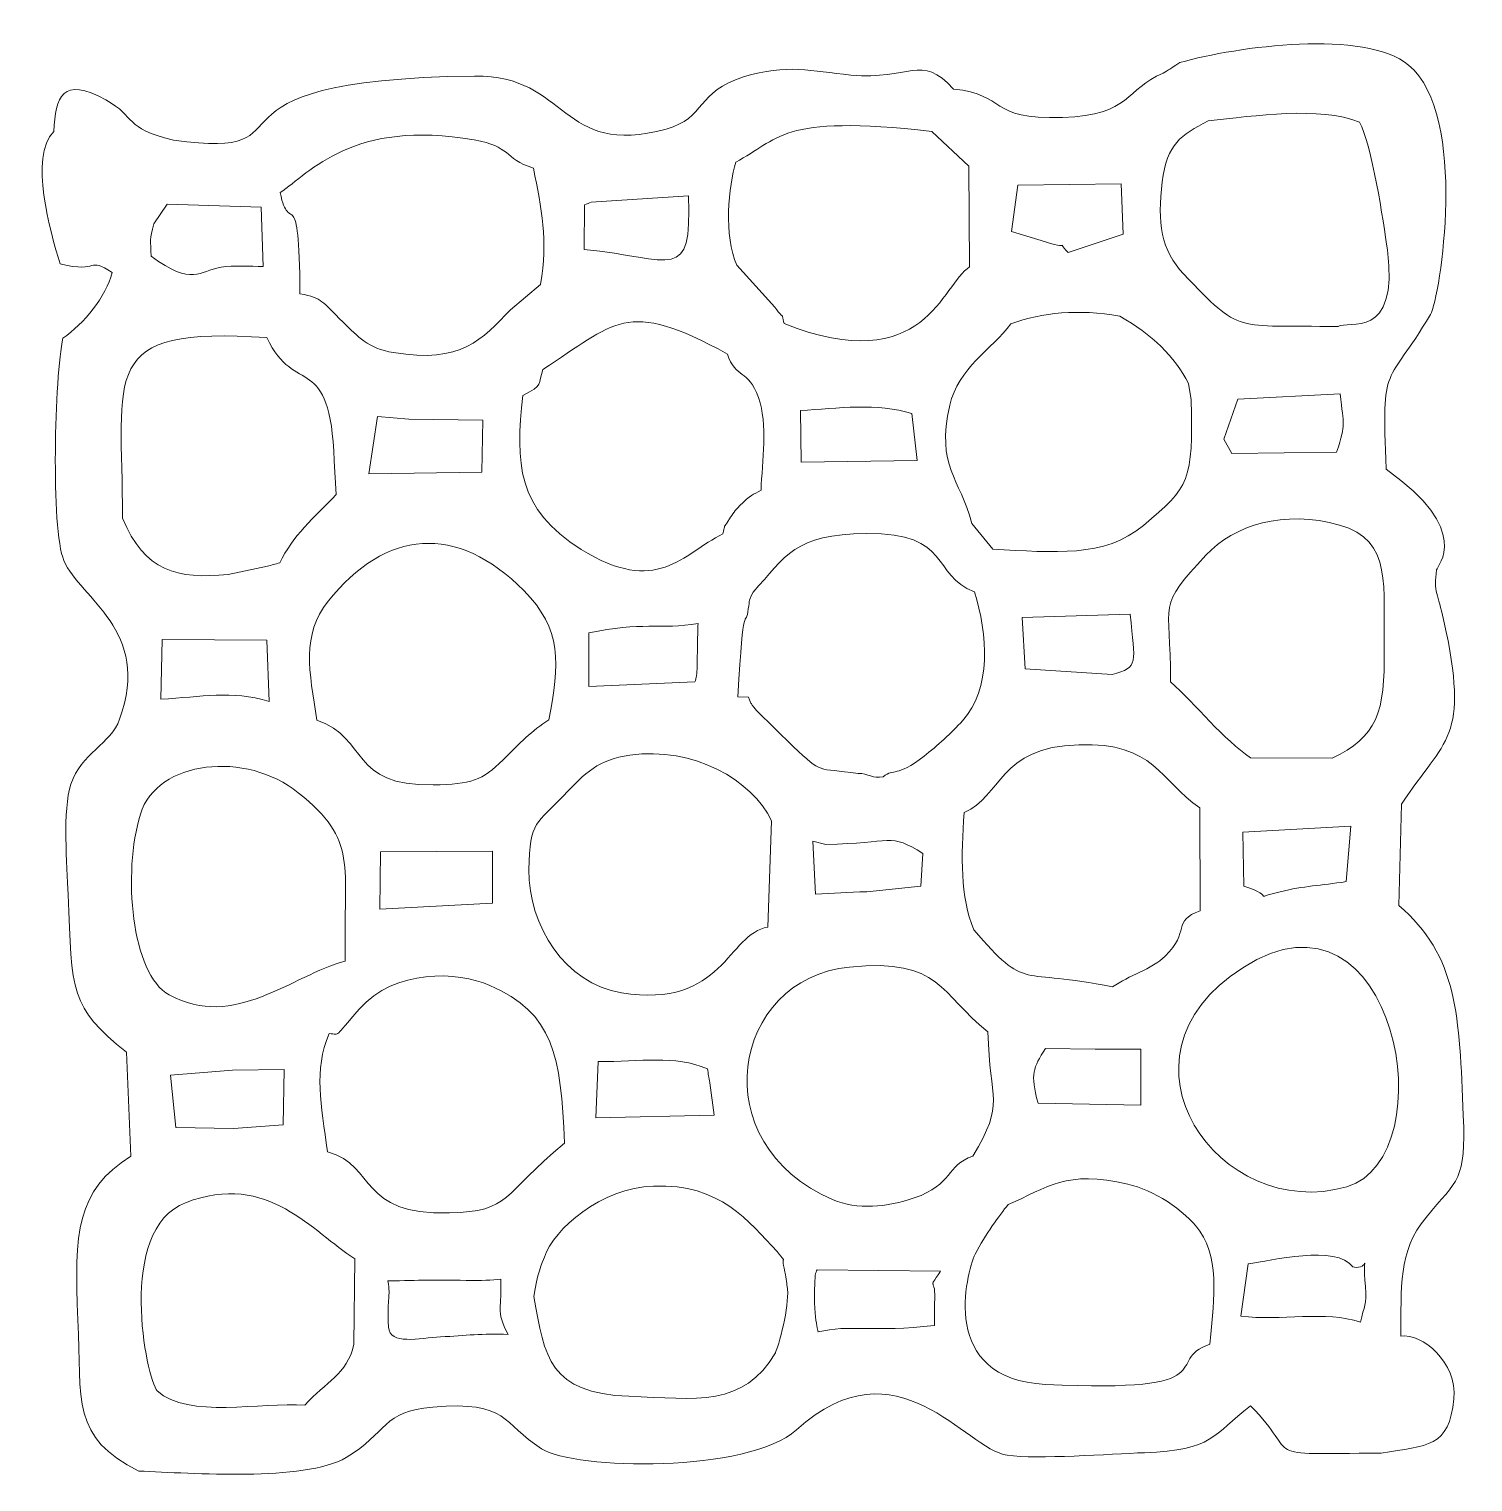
# Model space of a CAD drawing. Header units: millimetres. Extents: x -454 to -170, y -263 to 30.
# Drawn here: x -342.8 to -280.5, y -143.5 to -80.8 of the extents above; entities that cross this region are included whole.
import ezdxf

# ---------------------------------------------------------------- set-up
doc = ezdxf.new("R2010")
doc.units = ezdxf.units.MM
doc.header["$MEASUREMENT"] = 0
doc.layers.add('layer 1', color=7, linetype='Continuous')

msp = doc.modelspace()

# ---------------------------------------------------------------- linework, layer by layer
at = {"layer": 'layer 1', "color": 250, "lineweight": 9}
for points, knots in [([(-341.7153, -85.187), (-342.7816, -86.3296), (-341.8736, -89.4786), (-341.4437, -90.9093), (-341.4437, -90.9093), (-339.6973, -91.3303), (-340.275, -90.5579), (-339.1981, -91.2858), (-339.1981, -91.2858), (-339.4485, -92.3124), (-340.4202, -93.4994), (-341.3247, -94.115), (-341.3247, -94.115), (-341.6704, -95.7), (-341.8542, -102.3657), (-341.2754, -103.7164), (-341.2754, -103.7164), (-340.5606, -105.385), (-337.487, -106.6854), (-338.8742, -110.5686), (-338.8742, -110.5686), (-339.2481, -111.6154), (-340.5352, -112.0485), (-340.9736, -113.3656), (-340.9736, -113.3656), (-341.3444, -114.4791), (-341.1451, -116.8779), (-341.0973, -118.1287), (-341.0973, -118.1287), (-340.9352, -122.3777), (-341.0287, -122.9671), (-338.5688, -124.94), (-338.5688, -124.94), (-338.5688, -124.94), (-338.3903, -129.4261), (-338.3903, -129.4261), (-338.3903, -129.4261), (-340.7494, -130.9221), (-340.8353, -132.7033), (-340.6726, -136.4858), (-340.6726, -136.4858), (-340.5219, -139.9876), (-340.9735, -141.5717), (-338.0383, -143.0231), (-338.0383, -143.0231), (-335.735, -143.11), (-330.9527, -143.4903), (-329.0894, -142.4419), (-329.0894, -142.4419), (-327.3232, -141.3586), (-327.5261, -140.4405), (-325.3559, -140.2586), (-325.3559, -140.2586), (-322.0677, -139.9829), (-322.3916, -140.9552), (-320.6686, -142.0557), (-320.6686, -142.0557), (-319.2384, -142.9691), (-311.7436, -143.1218), (-309.6548, -141.2375), (-309.6548, -141.2375), (-305.2902, -137.3003), (-302.3811, -142.0861), (-300.5573, -142.3379), (-300.5573, -142.3379), (-299.2453, -142.519), (-296.1381, -142.2861), (-294.6427, -142.228), (-294.6427, -142.228), (-291.6474, -142.1115), (-291.7016, -141.4771), (-290.0623, -140.2014), (-290.0623, -140.2014), (-287.784, -142.4708), (-289.9521, -142.2913), (-284.4196, -142.2448), (-284.4196, -142.2448), (-282.4082, -141.9116), (-281.4918, -142.0166), (-281.2824, -139.9059), (-281.2824, -139.9059), (-281.1254, -138.3236), (-282.663, -137.0639), (-283.5745, -137.1958), (-283.5745, -137.1958), (-283.5413, -135.1361), (-283.7106, -133.5365), (-282.4855, -132.0689), (-282.4855, -132.0689), (-281.1007, -130.4101), (-280.7622, -130.4901), (-280.876, -127.6761), (-280.876, -127.6761), (-281.0502, -123.3665), (-281.1066, -120.7646), (-283.6653, -118.5996), (-283.6653, -118.5996), (-283.6653, -118.5996), (-283.5476, -114.2376), (-283.5476, -114.2376), (-283.5476, -114.2376), (-281.6522, -111.3494), (-280.5822, -111.5016), (-281.7248, -106.2609), (-281.7248, -106.2609), (-281.9651, -105.1588), (-282.1801, -105.0737), (-282.0291, -104.1161), (-282.0291, -104.1161), (-282.0003, -103.9338), (-280.4606, -102.4216), (-284.2092, -99.7695), (-284.2092, -99.7695), (-284.4093, -95.0067), (-284.1954, -96.3159), (-282.2952, -93.0925), (-282.2952, -93.0925), (-281.8825, -92.3926), (-280.6292, -84.4757), (-283.2359, -82.3259), (-283.2359, -82.3259), (-285.122, -80.7704), (-290.6269, -81.5122), (-293.1085, -82.2168), (-293.1085, -82.2168), (-293.6697, -82.5717), (-293.3694, -82.3957), (-293.8282, -82.6789), (-293.8282, -82.6789), (-295.4792, -83.3422), (-295.1776, -84.4953), (-298.1704, -84.5884), (-298.1704, -84.5884), (-301.453, -84.6906), (-300.554, -83.5853), (-302.8805, -83.3602), (-302.8805, -83.3602), (-304.29, -81.7903), (-304.7648, -83.0006), (-307.3117, -82.7545), (-307.3117, -82.7545), (-309.0509, -82.5864), (-310.0348, -82.2535), (-311.9405, -82.8354), (-311.9405, -82.8354), (-313.9648, -83.4535), (-313.5756, -84.6192), (-315.2782, -85.0865), (-315.2782, -85.0865), (-319.8973, -86.3542), (-319.4725, -82.7479), (-323.5542, -82.7995), (-323.5542, -82.7995), (-336.5145, -82.9633), (-330.0303, -86.4782), (-336.5533, -85.5659), (-336.5533, -85.5659), (-338.7324, -85.0451), (-338.116, -84.5747), (-339.469, -83.8263), (-339.469, -83.8263), (-341.362, -82.7793), (-341.631, -83.7024), (-341.7153, -85.187)], [0, 0, 0, 0, 0.0238095, 0.0238095, 0.0238095, 0.0238095, 0.047619, 0.047619, 0.047619, 0.047619, 0.0714286, 0.0714286, 0.0714286, 0.0714286, 0.0952381, 0.0952381, 0.0952381, 0.0952381, 0.1190476, 0.1190476, 0.1190476, 0.1190476, 0.1428571, 0.1428571, 0.1428571, 0.1428571, 0.1666667, 0.1666667, 0.1666667, 0.1666667, 0.1904762, 0.1904762, 0.1904762, 0.1904762, 0.2142857, 0.2142857, 0.2142857, 0.2142857, 0.2380952, 0.2380952, 0.2380952, 0.2380952, 0.2619048, 0.2619048, 0.2619048, 0.2619048, 0.2857143, 0.2857143, 0.2857143, 0.2857143, 0.3095238, 0.3095238, 0.3095238, 0.3095238, 0.3333333, 0.3333333, 0.3333333, 0.3333333, 0.3571429, 0.3571429, 0.3571429, 0.3571429, 0.3809524, 0.3809524, 0.3809524, 0.3809524, 0.4047619, 0.4047619, 0.4047619, 0.4047619, 0.4285714, 0.4285714, 0.4285714, 0.4285714, 0.452381, 0.452381, 0.452381, 0.452381, 0.4761905, 0.4761905, 0.4761905, 0.4761905, 0.5, 0.5, 0.5, 0.5, 0.5238095, 0.5238095, 0.5238095, 0.5238095, 0.547619, 0.547619, 0.547619, 0.547619, 0.5714286, 0.5714286, 0.5714286, 0.5714286, 0.5952381, 0.5952381, 0.5952381, 0.5952381, 0.6190476, 0.6190476, 0.6190476, 0.6190476, 0.6428571, 0.6428571, 0.6428571, 0.6428571, 0.6666667, 0.6666667, 0.6666667, 0.6666667, 0.6904762, 0.6904762, 0.6904762, 0.6904762, 0.7142857, 0.7142857, 0.7142857, 0.7142857, 0.7380952, 0.7380952, 0.7380952, 0.7380952, 0.7619048, 0.7619048, 0.7619048, 0.7619048, 0.7857143, 0.7857143, 0.7857143, 0.7857143, 0.8095238, 0.8095238, 0.8095238, 0.8095238, 0.8333333, 0.8333333, 0.8333333, 0.8333333, 0.8571429, 0.8571429, 0.8571429, 0.8571429, 0.8809524, 0.8809524, 0.8809524, 0.8809524, 0.9047619, 0.9047619, 0.9047619, 0.9047619, 0.9285714, 0.9285714, 0.9285714, 0.9285714, 0.952381, 0.952381, 0.952381, 0.952381, 1, 1, 1, 1]), ([(-331.0897, -92.1965), (-331.1274, -87.1518), (-331.5431, -89.8024), (-331.9427, -87.8331), (-331.9427, -87.8331), (-330.6731, -86.9686), (-328.7763, -84.6369), (-323.5752, -85.554), (-323.5752, -85.554), (-321.954, -85.8399), (-322.3343, -86.3315), (-321.0115, -86.7801), (-321.0115, -86.7801), (-320.6544, -88.5393), (-320.3756, -89.8752), (-320.7068, -91.7931), (-320.7068, -91.7931), (-320.7068, -91.7931), (-322.0034, -92.8857), (-322.0034, -92.8857), (-322.0034, -92.8857), (-323.2176, -94.1666), (-324.1375, -95.2209), (-327.0459, -94.7369), (-327.0459, -94.7369), (-328.1753, -94.549), (-328.5642, -94.0556), (-329.2247, -93.426), (-329.2247, -93.426), (-330.2099, -92.4868), (-330.0601, -92.409), (-331.0897, -92.1965)], [0, 0, 0, 0, 0.1111111, 0.1111111, 0.1111111, 0.1111111, 0.2222222, 0.2222222, 0.2222222, 0.2222222, 0.3333333, 0.3333333, 0.3333333, 0.3333333, 0.4444444, 0.4444444, 0.4444444, 0.4444444, 0.5555556, 0.5555556, 0.5555556, 0.5555556, 0.6666667, 0.6666667, 0.6666667, 0.6666667, 0.7777778, 0.7777778, 0.7777778, 0.7777778, 1, 1, 1, 1]), ([(-302.1866, -91.0378), (-303.3639, -91.7525), (-304.0847, -95.8919), (-310.1916, -93.4869), (-310.1916, -93.4869), (-310.3508, -92.893), (-310.1008, -93.4369), (-310.596, -92.7794), (-310.596, -92.7794), (-310.596, -92.7794), (-312.2278, -90.956), (-312.2278, -90.956), (-312.2278, -90.956), (-312.806, -89.7297), (-312.5877, -87.5205), (-312.2821, -86.5142), (-312.2821, -86.5142), (-310.4133, -85.5626), (-310.4627, -84.4333), (-303.8224, -85.1857), (-303.8224, -85.1857), (-303.8224, -85.1857), (-302.2226, -86.6934), (-302.2226, -86.6934), (-302.2226, -86.6934), (-302.2226, -86.6934), (-302.1866, -91.0378), (-302.1866, -91.0378)], [0, 0, 0, 0, 0.125, 0.125, 0.125, 0.125, 0.25, 0.25, 0.25, 0.25, 0.375, 0.375, 0.375, 0.375, 0.5, 0.5, 0.5, 0.5, 0.625, 0.625, 0.625, 0.625, 0.75, 0.75, 0.75, 0.75, 1, 1, 1, 1]), ([(-286.2846, -93.6137), (-290.7998, -93.5336), (-290.423, -93.9866), (-292.9506, -91.3434), (-292.9506, -91.3434), (-293.9132, -90.3367), (-294.096, -89.1153), (-293.8686, -87.367), (-293.8686, -87.367), (-293.6535, -85.7133), (-293.0889, -85.3527), (-291.8838, -84.7382), (-291.8838, -84.7382), (-289.8558, -84.5074), (-287.0856, -84.1032), (-285.3571, -84.7861), (-285.3571, -84.7861), (-284.845, -85.707), (-284.3121, -89.0787), (-284.1548, -90.3078), (-284.1548, -90.3078), (-283.6484, -94.2659), (-285.8548, -93.3162), (-286.2846, -93.6137)], [0, 0, 0, 0, 0.1428571, 0.1428571, 0.1428571, 0.1428571, 0.2857143, 0.2857143, 0.2857143, 0.2857143, 0.4285714, 0.4285714, 0.4285714, 0.4285714, 0.5714286, 0.5714286, 0.5714286, 0.5714286, 0.7142857, 0.7142857, 0.7142857, 0.7142857, 1, 1, 1, 1]), ([(-300.0974, -87.5072), (-300.0974, -87.5072), (-295.6429, -87.448), (-295.6429, -87.448), (-295.6429, -87.448), (-295.6429, -87.448), (-295.5639, -89.6293), (-295.5639, -89.6293), (-295.5639, -89.6293), (-295.5639, -89.6293), (-297.9317, -90.4197), (-297.9317, -90.4197), (-297.9317, -90.4197), (-298.5677, -89.7585), (-297.6212, -90.3783), (-298.9135, -89.9581), (-298.9135, -89.9581), (-298.9135, -89.9581), (-300.3702, -89.5142), (-300.3702, -89.5142), (-300.3702, -89.5142), (-300.3702, -89.5142), (-300.0974, -87.5072), (-300.0974, -87.5072)], [0, 0, 0, 0, 0.1428571, 0.1428571, 0.1428571, 0.1428571, 0.2857143, 0.2857143, 0.2857143, 0.2857143, 0.4285714, 0.4285714, 0.4285714, 0.4285714, 0.5714286, 0.5714286, 0.5714286, 0.5714286, 0.7142857, 0.7142857, 0.7142857, 0.7142857, 1, 1, 1, 1]), ([(-336.8213, -88.3267), (-336.8213, -88.3267), (-337.3926, -89.1816), (-337.3926, -89.1816), (-337.3926, -89.1816), (-337.6023, -89.8809), (-337.5234, -89.8802), (-337.5143, -90.5795), (-337.5143, -90.5795), (-335.7035, -91.8904), (-335.4675, -91.2193), (-334.4968, -91.0543), (-334.4968, -91.0543), (-333.9472, -90.9608), (-333.2409, -91.0151), (-332.6744, -91.0229), (-332.6744, -91.0229), (-332.6744, -91.0229), (-332.7583, -88.4602), (-332.7583, -88.4602), (-332.7583, -88.4602), (-332.7583, -88.4602), (-336.8213, -88.3267), (-336.8213, -88.3267)], [0, 0, 0, 0, 0.1428571, 0.1428571, 0.1428571, 0.1428571, 0.2857143, 0.2857143, 0.2857143, 0.2857143, 0.4285714, 0.4285714, 0.4285714, 0.4285714, 0.5714286, 0.5714286, 0.5714286, 0.5714286, 0.7142857, 0.7142857, 0.7142857, 0.7142857, 1, 1, 1, 1]), ([(-318.8018, -88.3634), (-318.8018, -88.3634), (-318.8282, -90.287), (-318.8282, -90.287), (-318.8282, -90.287), (-314.9605, -90.6637), (-314.1824, -91.7857), (-314.3212, -87.9763), (-314.3212, -87.9763), (-314.3212, -87.9763), (-318.5237, -88.2438), (-318.5237, -88.2438), (-318.5237, -88.2438), (-318.5971, -88.2653), (-318.7113, -88.3188), (-318.8018, -88.3634)], [0, 0, 0, 0, 0.2, 0.2, 0.2, 0.2, 0.4, 0.4, 0.4, 0.4, 0.6, 0.6, 0.6, 0.6, 1, 1, 1, 1]), ([(-312.8382, -102.5562), (-314.5887, -103.4587), (-315.6783, -105.2661), (-318.9495, -103.2311), (-318.9495, -103.2311), (-321.7469, -101.4908), (-321.7823, -99.5101), (-321.4688, -96.5851), (-321.4688, -96.5851), (-320.5649, -96.1297), (-320.8249, -96.1119), (-320.6085, -95.4606), (-320.6085, -95.4606), (-317.4954, -93.4891), (-317.0623, -92.3495), (-312.6418, -94.7994), (-312.6418, -94.7994), (-312.2865, -95.8785), (-311.7371, -95.4323), (-311.298, -96.6774), (-311.298, -96.6774), (-310.891, -97.8316), (-311.1353, -99.4349), (-311.1879, -100.6751), (-311.1879, -100.6751), (-311.5394, -100.8862), (-311.6284, -100.86), (-312.1111, -101.3545), (-312.1111, -101.3545), (-312.3, -101.548), (-312.4175, -101.6991), (-312.5535, -101.9182), (-312.5535, -101.9182), (-312.9455, -102.55), (-312.6483, -101.9209), (-312.8382, -102.5562)], [0, 0, 0, 0, 0.1, 0.1, 0.1, 0.1, 0.2, 0.2, 0.2, 0.2, 0.3, 0.3, 0.3, 0.3, 0.4, 0.4, 0.4, 0.4, 0.5, 0.5, 0.5, 0.5, 0.6, 0.6, 0.6, 0.6, 0.7, 0.7, 0.7, 0.7, 0.8, 0.8, 0.8, 0.8, 1, 1, 1, 1]), ([(-295.7047, -93.1658), (-294.3054, -93.9638), (-293.3363, -94.887), (-292.7414, -96.0709), (-292.7414, -96.0709), (-292.7414, -96.0709), (-292.6156, -96.779), (-292.6156, -96.779), (-292.6156, -96.779), (-292.545, -100.259), (-292.6725, -100.5287), (-294.6845, -102.1999), (-294.6845, -102.1999), (-296.3804, -103.6085), (-298.508, -103.3515), (-301.1827, -103.2263), (-301.1827, -103.2263), (-301.1827, -103.2263), (-302.086, -102.112), (-302.086, -102.112), (-302.086, -102.112), (-302.6096, -100.1209), (-303.6412, -99.6963), (-303.04, -97.0041), (-303.04, -97.0041), (-302.6835, -95.4078), (-301.2281, -94.5976), (-300.4071, -93.5005), (-300.4071, -93.5005), (-299.0267, -92.9952), (-297.511, -92.8492), (-295.7047, -93.1658)], [0, 0, 0, 0, 0.1111111, 0.1111111, 0.1111111, 0.1111111, 0.2222222, 0.2222222, 0.2222222, 0.2222222, 0.3333333, 0.3333333, 0.3333333, 0.3333333, 0.4444444, 0.4444444, 0.4444444, 0.4444444, 0.5555556, 0.5555556, 0.5555556, 0.5555556, 0.6666667, 0.6666667, 0.6666667, 0.6666667, 0.7777778, 0.7777778, 0.7777778, 0.7777778, 1, 1, 1, 1]), ([(-329.6061, -99.4104), (-329.6061, -99.4104), (-329.5213, -100.8674), (-329.5213, -100.8674), (-329.5213, -100.8674), (-330.4401, -101.8115), (-331.444, -102.6929), (-331.9551, -103.8115), (-331.9551, -103.8115), (-332.0466, -103.8291), (-332.1637, -103.87), (-332.2244, -103.8864), (-332.2244, -103.8864), (-332.285, -103.9028), (-332.4187, -103.9401), (-332.4936, -103.9599), (-332.4936, -103.9599), (-332.4936, -103.9599), (-334.1924, -104.315), (-334.1924, -104.315), (-334.1924, -104.315), (-336.3721, -104.5253), (-337.8069, -104.2037), (-338.7459, -101.879), (-338.7459, -101.879), (-338.7537, -95.608), (-339.8467, -93.5779), (-332.5197, -94.0919), (-332.5197, -94.0919), (-331.2937, -96.6932), (-329.7922, -94.6059), (-329.6061, -99.4104)], [0, 0, 0, 0, 0.1111111, 0.1111111, 0.1111111, 0.1111111, 0.2222222, 0.2222222, 0.2222222, 0.2222222, 0.3333333, 0.3333333, 0.3333333, 0.3333333, 0.4444444, 0.4444444, 0.4444444, 0.4444444, 0.5555556, 0.5555556, 0.5555556, 0.5555556, 0.6666667, 0.6666667, 0.6666667, 0.6666667, 0.7777778, 0.7777778, 0.7777778, 0.7777778, 1, 1, 1, 1]), ([(-286.3426, -99.035), (-286.3426, -99.035), (-290.8713, -99.094), (-290.8713, -99.094), (-290.8713, -99.094), (-290.8713, -99.094), (-291.2074, -98.4708), (-291.2074, -98.4708), (-291.2074, -98.4708), (-291.2074, -98.4708), (-290.6065, -96.7462), (-290.6065, -96.7462), (-290.6065, -96.7462), (-290.6065, -96.7462), (-286.1928, -96.512), (-286.1928, -96.512), (-286.1928, -96.512), (-286.0478, -97.9867), (-285.9209, -97.6777), (-286.3426, -99.035)], [0, 0, 0, 0, 0.1666667, 0.1666667, 0.1666667, 0.1666667, 0.3333333, 0.3333333, 0.3333333, 0.3333333, 0.5, 0.5, 0.5, 0.5, 0.6666667, 0.6666667, 0.6666667, 0.6666667, 1, 1, 1, 1]), ([(-309.4606, -99.4642), (-309.4606, -99.4642), (-304.445, -99.3991), (-304.445, -99.3991), (-304.445, -99.3991), (-304.445, -99.3991), (-304.6775, -97.3723), (-304.6775, -97.3723), (-304.6775, -97.3723), (-306.1458, -96.8889), (-307.8858, -97.1452), (-309.4887, -97.2388), (-309.4887, -97.2388), (-309.4887, -97.2388), (-309.4606, -99.4642), (-309.4606, -99.4642)], [0, 0, 0, 0, 0.2, 0.2, 0.2, 0.2, 0.4, 0.4, 0.4, 0.4, 0.6, 0.6, 0.6, 0.6, 1, 1, 1, 1]), ([(-326.3967, -97.6068), (-326.3967, -97.6068), (-323.1945, -97.6514), (-323.1945, -97.6514), (-323.1945, -97.6514), (-323.1945, -97.6514), (-323.2417, -99.9001), (-323.2417, -99.9001), (-323.2417, -99.9001), (-323.2417, -99.9001), (-328.1119, -99.9658), (-328.1119, -99.9658), (-328.1119, -99.9658), (-328.1119, -99.9658), (-327.7436, -97.5021), (-327.7436, -97.5021), (-327.7436, -97.5021), (-327.7436, -97.5021), (-326.3967, -97.6068), (-326.3967, -97.6068)], [0, 0, 0, 0, 0.1666667, 0.1666667, 0.1666667, 0.1666667, 0.3333333, 0.3333333, 0.3333333, 0.3333333, 0.5, 0.5, 0.5, 0.5, 0.6666667, 0.6666667, 0.6666667, 0.6666667, 1, 1, 1, 1]), ([(-290.0605, -112.2241), (-291.2, -111.4732), (-292.4495, -109.911), (-293.5099, -108.9442), (-293.5099, -108.9442), (-293.5185, -105.3614), (-294.1285, -105.7906), (-291.9855, -103.483), (-291.9855, -103.483), (-290.7762, -102.1808), (-288.6098, -101.5047), (-286.2172, -102.1807), (-286.2172, -102.1807), (-283.8915, -102.8379), (-284.3394, -104.8944), (-284.2912, -107.5383), (-284.2912, -107.5383), (-284.2412, -110.2812), (-284.6109, -111.3305), (-286.5363, -112.249), (-286.5363, -112.249), (-286.5363, -112.249), (-290.0605, -112.2241), (-290.0605, -112.2241)], [0, 0, 0, 0, 0.1428571, 0.1428571, 0.1428571, 0.1428571, 0.2857143, 0.2857143, 0.2857143, 0.2857143, 0.4285714, 0.4285714, 0.4285714, 0.4285714, 0.5714286, 0.5714286, 0.5714286, 0.5714286, 0.7142857, 0.7142857, 0.7142857, 0.7142857, 1, 1, 1, 1]), ([(-320.3489, -110.5946), (-321.0746, -111.0475), (-321.5947, -111.5955), (-322.3251, -112.3187), (-322.3251, -112.3187), (-323.233, -113.2177), (-323.6831, -113.3657), (-325.3384, -113.3973), (-325.3384, -113.3973), (-328.9573, -113.4663), (-328.1072, -111.393), (-330.3544, -110.6004), (-330.3544, -110.6004), (-330.692, -108.4854), (-331.0365, -106.9396), (-329.8712, -105.4723), (-329.8712, -105.4723), (-327.3996, -102.3602), (-324.3129, -102.0957), (-321.4214, -105.013), (-321.4214, -105.013), (-319.7741, -106.6751), (-319.8865, -108.159), (-320.3489, -110.5946)], [0, 0, 0, 0, 0.1428571, 0.1428571, 0.1428571, 0.1428571, 0.2857143, 0.2857143, 0.2857143, 0.2857143, 0.4285714, 0.4285714, 0.4285714, 0.4285714, 0.5714286, 0.5714286, 0.5714286, 0.5714286, 0.7142857, 0.7142857, 0.7142857, 0.7142857, 1, 1, 1, 1]), ([(-306.9939, -112.9058), (-308.8248, -112.6428), (-308.4998, -112.9591), (-309.8007, -111.7463), (-309.8007, -111.7463), (-309.8007, -111.7463), (-311.3792, -110.1877), (-311.3792, -110.1877), (-311.3792, -110.1877), (-311.7454, -109.7243), (-311.5523, -110.0024), (-311.7325, -109.6121), (-311.7325, -109.6121), (-311.7325, -109.6121), (-312.1831, -109.5916), (-312.1831, -109.5916), (-312.1831, -109.5916), (-311.9568, -105.1748), (-311.8443, -106.7284), (-311.7383, -105.7947), (-311.7383, -105.7947), (-311.6476, -105.3924), (-311.8026, -105.6006), (-311.5282, -105.0788), (-311.5282, -105.0788), (-310.1241, -103.5308), (-309.7603, -102.5713), (-306.6389, -102.5456), (-306.6389, -102.5456), (-302.9183, -102.515), (-303.8694, -104.3574), (-301.9805, -105.0611), (-301.9805, -105.0611), (-301.3978, -106.8883), (-301.236, -109.2651), (-302.4944, -110.6349), (-302.4944, -110.6349), (-302.9526, -111.1336), (-303.5891, -111.7236), (-304.153, -112.1623), (-304.153, -112.1623), (-305.3713, -113.1102), (-305.4392, -112.6519), (-305.9104, -113.0466), (-305.9104, -113.0466), (-306.3686, -113.1526), (-306.5608, -112.8933), (-306.9939, -112.9058)], [0, 0, 0, 0, 0.0769231, 0.0769231, 0.0769231, 0.0769231, 0.1538462, 0.1538462, 0.1538462, 0.1538462, 0.2307692, 0.2307692, 0.2307692, 0.2307692, 0.3076923, 0.3076923, 0.3076923, 0.3076923, 0.3846154, 0.3846154, 0.3846154, 0.3846154, 0.4615385, 0.4615385, 0.4615385, 0.4615385, 0.5384615, 0.5384615, 0.5384615, 0.5384615, 0.6153846, 0.6153846, 0.6153846, 0.6153846, 0.6923077, 0.6923077, 0.6923077, 0.6923077, 0.7692308, 0.7692308, 0.7692308, 0.7692308, 0.8461538, 0.8461538, 0.8461538, 0.8461538, 1, 1, 1, 1]), ([(-313.9022, -106.425), (-313.9241, -106.4928), (-313.9459, -108.6217), (-313.9676, -108.6959), (-313.9676, -108.6959), (-313.985, -108.7556), (-314.009, -108.8743), (-314.0512, -108.9544), (-314.0512, -108.9544), (-314.0512, -108.9544), (-318.6212, -109.1502), (-318.6212, -109.1502), (-318.6212, -109.1502), (-318.6212, -109.1502), (-318.6255, -106.8392), (-318.6255, -106.8392), (-318.6255, -106.8392), (-316.3649, -106.343), (-315.5333, -106.7115), (-313.9022, -106.425)], [0, 0, 0, 0, 0.1666667, 0.1666667, 0.1666667, 0.1666667, 0.3333333, 0.3333333, 0.3333333, 0.3333333, 0.5, 0.5, 0.5, 0.5, 0.6666667, 0.6666667, 0.6666667, 0.6666667, 1, 1, 1, 1]), ([(-299.7896, -108.3893), (-299.7896, -108.3893), (-296.0359, -108.6388), (-296.0359, -108.6388), (-296.0359, -108.6388), (-294.8509, -108.2976), (-295.0613, -108.1768), (-295.2489, -106.0305), (-295.2489, -106.0305), (-295.2489, -106.0305), (-299.9171, -106.1779), (-299.9171, -106.1779), (-299.9171, -106.1779), (-299.9171, -106.1779), (-299.7896, -108.3893), (-299.7896, -108.3893)], [0, 0, 0, 0, 0.2, 0.2, 0.2, 0.2, 0.4, 0.4, 0.4, 0.4, 0.6, 0.6, 0.6, 0.6, 1, 1, 1, 1]), ([(-332.4124, -109.7986), (-334.0834, -109.2964), (-335.3105, -109.6115), (-337.0978, -109.6995), (-337.0978, -109.6995), (-337.0978, -109.6995), (-337.0372, -107.1164), (-337.0372, -107.1164), (-337.0372, -107.1164), (-337.0372, -107.1164), (-332.5213, -107.1543), (-332.5213, -107.1543), (-332.5213, -107.1543), (-332.5213, -107.1543), (-332.4124, -109.7986), (-332.4124, -109.7986)], [0, 0, 0, 0, 0.2, 0.2, 0.2, 0.2, 0.4, 0.4, 0.4, 0.4, 0.6, 0.6, 0.6, 0.6, 1, 1, 1, 1]), ([(-292.2373, -118.8311), (-293.4638, -119.2834), (-292.6536, -119.7196), (-293.7402, -120.7909), (-293.7402, -120.7909), (-294.3277, -121.3701), (-295.3089, -121.617), (-296.0124, -122.1224), (-296.0124, -122.1224), (-300.0719, -121.258), (-299.6711, -122.3966), (-302.0018, -119.6493), (-302.0018, -119.6493), (-302.605, -118.2239), (-302.5441, -116.4847), (-302.4225, -114.5966), (-302.4225, -114.5966), (-300.7881, -113.9011), (-300.9576, -111.7723), (-297.4773, -111.6632), (-297.4773, -111.6632), (-294.182, -111.5599), (-293.9804, -113.2251), (-292.2439, -114.3905), (-292.2439, -114.3905), (-292.2439, -114.3905), (-292.2373, -118.8311), (-292.2373, -118.8311)], [0, 0, 0, 0, 0.125, 0.125, 0.125, 0.125, 0.25, 0.25, 0.25, 0.25, 0.375, 0.375, 0.375, 0.375, 0.5, 0.5, 0.5, 0.5, 0.625, 0.625, 0.625, 0.625, 0.75, 0.75, 0.75, 0.75, 1, 1, 1, 1]), ([(-329.136, -121.0071), (-329.2244, -116.7363), (-328.5532, -115.8471), (-331.1611, -113.7349), (-331.1611, -113.7349), (-333.4034, -111.9188), (-337.2584, -112.3159), (-337.9767, -114.6636), (-337.9767, -114.6636), (-338.75, -117.1908), (-338.3686, -121.5745), (-336.7336, -122.4657), (-336.7336, -122.4657), (-333.9108, -124.0043), (-331.462, -121.6257), (-329.136, -121.0071)], [0, 0, 0, 0, 0.2, 0.2, 0.2, 0.2, 0.4, 0.4, 0.4, 0.4, 0.6, 0.6, 0.6, 0.6, 1, 1, 1, 1]), ([(-310.8922, -119.5374), (-312.6113, -119.8038), (-312.8171, -123.0871), (-317.2094, -122.3722), (-317.2094, -122.3722), (-319.6584, -121.9735), (-321.2216, -119.4898), (-321.205, -117.0566), (-321.205, -117.0566), (-321.1904, -114.9387), (-320.8305, -115.062), (-319.7115, -113.8695), (-319.7115, -113.8695), (-318.772, -112.8682), (-318.196, -112.3003), (-316.8499, -112.1129), (-316.8499, -112.1129), (-314.093, -111.7291), (-311.5697, -113.1947), (-310.7316, -114.9498), (-310.7316, -114.9498), (-310.7316, -114.9498), (-310.8922, -119.5374), (-310.8922, -119.5374)], [0, 0, 0, 0, 0.1428571, 0.1428571, 0.1428571, 0.1428571, 0.2857143, 0.2857143, 0.2857143, 0.2857143, 0.4285714, 0.4285714, 0.4285714, 0.4285714, 0.5714286, 0.5714286, 0.5714286, 0.5714286, 0.7142857, 0.7142857, 0.7142857, 0.7142857, 1, 1, 1, 1]), ([(-285.9279, -117.5767), (-287.0436, -117.7479), (-287.7446, -117.7598), (-288.7857, -118.0098), (-288.7857, -118.0098), (-290.1443, -118.3361), (-288.8336, -118.2579), (-290.3447, -117.7725), (-290.3447, -117.7725), (-290.3447, -117.7725), (-290.3993, -115.4437), (-290.3993, -115.4437), (-290.3993, -115.4437), (-290.3993, -115.4437), (-285.7334, -115.1749), (-285.7334, -115.1749), (-285.7334, -115.1749), (-285.7334, -115.1749), (-285.9279, -117.5767), (-285.9279, -117.5767)], [0, 0, 0, 0, 0.1666667, 0.1666667, 0.1666667, 0.1666667, 0.3333333, 0.3333333, 0.3333333, 0.3333333, 0.5, 0.5, 0.5, 0.5, 0.6666667, 0.6666667, 0.6666667, 0.6666667, 1, 1, 1, 1]), ([(-308.9591, -115.823), (-308.9591, -115.823), (-308.3948, -115.967), (-308.3948, -115.967), (-308.3948, -115.967), (-305.5337, -115.921), (-305.6262, -115.4441), (-304.2054, -116.3607), (-304.2054, -116.3607), (-304.2054, -116.3607), (-304.288, -117.7733), (-304.288, -117.7733), (-304.288, -117.7733), (-304.288, -117.7733), (-306.6281, -118.0122), (-306.6281, -118.0122), (-306.6281, -118.0122), (-307.4222, -118.0221), (-308.0848, -118.0775), (-308.8388, -118.1189), (-308.8388, -118.1189), (-308.8388, -118.1189), (-308.9591, -115.823), (-308.9591, -115.823)], [0, 0, 0, 0, 0.1428571, 0.1428571, 0.1428571, 0.1428571, 0.2857143, 0.2857143, 0.2857143, 0.2857143, 0.4285714, 0.4285714, 0.4285714, 0.4285714, 0.5714286, 0.5714286, 0.5714286, 0.5714286, 0.7142857, 0.7142857, 0.7142857, 0.7142857, 1, 1, 1, 1]), ([(-327.64, -118.7693), (-327.64, -118.7693), (-322.7857, -118.4979), (-322.7857, -118.4979), (-322.7857, -118.4979), (-322.7857, -118.4979), (-322.7721, -116.2539), (-322.7721, -116.2539), (-322.7721, -116.2539), (-322.7721, -116.2539), (-327.617, -116.296), (-327.617, -116.296), (-327.617, -116.296), (-327.617, -116.296), (-327.64, -118.7693), (-327.64, -118.7693)], [0, 0, 0, 0, 0.2, 0.2, 0.2, 0.2, 0.4, 0.4, 0.4, 0.4, 0.6, 0.6, 0.6, 0.6, 1, 1, 1, 1]), ([(-290.3937, -121.29), (-296.5044, -125.2076), (-291.3704, -132.3432), (-285.9079, -130.7451), (-285.9079, -130.7451), (-281.5874, -129.4812), (-283.7579, -117.0358), (-290.3937, -121.29)], [0, 0, 0, 0, 0.3333333, 0.3333333, 0.3333333, 0.3333333, 1, 1, 1, 1]), ([(-302.0419, -129.4261), (-303.2001, -129.821), (-302.8858, -130.6414), (-304.5728, -131.2307), (-304.5728, -131.2307), (-305.7422, -131.6391), (-307.0574, -131.7437), (-308.0785, -131.3078), (-308.0785, -131.3078), (-313.7347, -128.8929), (-312.4751, -121.7588), (-307.3656, -121.2611), (-307.3656, -121.2611), (-303.3782, -120.8727), (-303.4901, -122.4229), (-301.3973, -124.059), (-301.3973, -124.059), (-301.3175, -127.1185), (-300.627, -127.0504), (-302.0419, -129.4261)], [0, 0, 0, 0, 0.1666667, 0.1666667, 0.1666667, 0.1666667, 0.3333333, 0.3333333, 0.3333333, 0.3333333, 0.5, 0.5, 0.5, 0.5, 0.6666667, 0.6666667, 0.6666667, 0.6666667, 1, 1, 1, 1]), ([(-329.8273, -124.1321), (-329.3057, -124.1609), (-329.6736, -124.3682), (-328.5287, -123.0791), (-328.5287, -123.0791), (-326.9737, -121.3285), (-324.305, -121.4379), (-322.8886, -122.0563), (-322.8886, -122.0563), (-320.1411, -123.2557), (-319.8318, -125.0751), (-319.6648, -128.8626), (-319.6648, -128.8626), (-322.4063, -131.1374), (-321.9624, -131.8038), (-324.6346, -131.8753), (-324.6346, -131.8753), (-328.6088, -131.9816), (-327.7236, -129.8488), (-329.9059, -129.2433), (-329.9059, -129.2433), (-330.1725, -127.1428), (-330.5098, -125.7605), (-329.8273, -124.1321)], [0, 0, 0, 0, 0.1428571, 0.1428571, 0.1428571, 0.1428571, 0.2857143, 0.2857143, 0.2857143, 0.2857143, 0.4285714, 0.4285714, 0.4285714, 0.4285714, 0.5714286, 0.5714286, 0.5714286, 0.5714286, 0.7142857, 0.7142857, 0.7142857, 0.7142857, 1, 1, 1, 1]), ([(-298.9122, -124.7765), (-298.9122, -124.7765), (-296.7633, -124.811), (-296.7633, -124.811), (-296.7633, -124.811), (-296.7633, -124.811), (-294.7926, -124.808), (-294.7926, -124.808), (-294.7926, -124.808), (-294.7926, -124.808), (-294.7927, -127.218), (-294.7927, -127.218), (-294.7927, -127.218), (-294.7927, -127.218), (-299.2328, -127.1319), (-299.2328, -127.1319), (-299.2328, -127.1319), (-299.5746, -125.8518), (-299.4416, -125.6369), (-298.9122, -124.7765)], [0, 0, 0, 0, 0.1666667, 0.1666667, 0.1666667, 0.1666667, 0.3333333, 0.3333333, 0.3333333, 0.3333333, 0.5, 0.5, 0.5, 0.5, 0.6666667, 0.6666667, 0.6666667, 0.6666667, 1, 1, 1, 1]), ([(-318.3163, -127.7785), (-318.3163, -127.7785), (-313.2097, -127.6511), (-313.2097, -127.6511), (-313.2097, -127.6511), (-313.2097, -127.6511), (-313.4022, -126.2581), (-313.4022, -126.2581), (-313.4022, -126.2581), (-313.4164, -126.1639), (-313.4426, -126.0315), (-313.4547, -125.9534), (-313.4547, -125.9534), (-313.4667, -125.8765), (-313.4836, -125.7524), (-313.5049, -125.6532), (-313.5049, -125.6532), (-314.9294, -125.0462), (-316.3815, -125.3587), (-318.2119, -125.345), (-318.2119, -125.345), (-318.2119, -125.345), (-318.3163, -127.7785), (-318.3163, -127.7785)], [0, 0, 0, 0, 0.1428571, 0.1428571, 0.1428571, 0.1428571, 0.2857143, 0.2857143, 0.2857143, 0.2857143, 0.4285714, 0.4285714, 0.4285714, 0.4285714, 0.5714286, 0.5714286, 0.5714286, 0.5714286, 0.7142857, 0.7142857, 0.7142857, 0.7142857, 1, 1, 1, 1]), ([(-333.9946, -125.7095), (-333.9946, -125.7095), (-336.6801, -125.9349), (-336.6801, -125.9349), (-336.6801, -125.9349), (-336.6801, -125.9349), (-336.4479, -128.1867), (-336.4479, -128.1867), (-336.4479, -128.1867), (-336.4479, -128.1867), (-333.9566, -128.2262), (-333.9566, -128.2262), (-333.9566, -128.2262), (-333.9566, -128.2262), (-331.8125, -128.0794), (-331.8125, -128.0794), (-331.8125, -128.0794), (-331.8125, -128.0794), (-331.7755, -125.6863), (-331.7755, -125.6863), (-331.7755, -125.6863), (-331.7755, -125.6863), (-333.9946, -125.7095), (-333.9946, -125.7095)], [0, 0, 0, 0, 0.1428571, 0.1428571, 0.1428571, 0.1428571, 0.2857143, 0.2857143, 0.2857143, 0.2857143, 0.4285714, 0.4285714, 0.4285714, 0.4285714, 0.5714286, 0.5714286, 0.5714286, 0.5714286, 0.7142857, 0.7142857, 0.7142857, 0.7142857, 1, 1, 1, 1]), ([(-330.8752, -140.1704), (-332.7705, -140.0423), (-335.9007, -140.772), (-337.247, -139.5613), (-337.247, -139.5613), (-337.7198, -139.0423), (-339.0345, -132.5936), (-336.0247, -131.4358), (-336.0247, -131.4358), (-332.4448, -130.0587), (-330.5598, -132.7159), (-328.7173, -133.8549), (-328.7173, -133.8549), (-328.7173, -133.8549), (-328.7601, -137.549), (-328.7601, -137.549), (-328.7601, -137.549), (-329.0543, -138.8692), (-329.9834, -139.1641), (-330.8752, -140.1704)], [0, 0, 0, 0, 0.1666667, 0.1666667, 0.1666667, 0.1666667, 0.3333333, 0.3333333, 0.3333333, 0.3333333, 0.5, 0.5, 0.5, 0.5, 0.6666667, 0.6666667, 0.6666667, 0.6666667, 1, 1, 1, 1]), ([(-295.3522, -130.6385), (-294.2771, -130.8687), (-292.9187, -131.726), (-292.2435, -132.6702), (-292.2435, -132.6702), (-291.3337, -133.9427), (-291.6833, -136.0135), (-291.8153, -137.549), (-291.8153, -137.549), (-293.8947, -138.2341), (-290.9087, -139.6581), (-298.9037, -139.2796), (-298.9037, -139.2796), (-303.5474, -139.0597), (-302.3199, -134.4675), (-301.9469, -133.6641), (-301.9469, -133.6641), (-301.4989, -132.8025), (-300.8918, -131.9782), (-300.5241, -131.5177), (-300.5241, -131.5177), (-298.8459, -130.8016), (-298.0134, -129.9893), (-295.3522, -130.6385)], [0, 0, 0, 0, 0.1428571, 0.1428571, 0.1428571, 0.1428571, 0.2857143, 0.2857143, 0.2857143, 0.2857143, 0.4285714, 0.4285714, 0.4285714, 0.4285714, 0.5714286, 0.5714286, 0.5714286, 0.5714286, 0.7142857, 0.7142857, 0.7142857, 0.7142857, 1, 1, 1, 1]), ([(-310.5644, -137.9189), (-311.9522, -140.2679), (-313.9556, -139.9094), (-316.9005, -139.7933), (-316.9005, -139.7933), (-320.2996, -139.6592), (-320.544, -138.1128), (-320.9908, -135.4897), (-320.9908, -135.4897), (-320.8627, -134.5397), (-320.6371, -134.0187), (-320.535, -133.7933), (-320.535, -133.7933), (-320.1449, -132.5604), (-318.0758, -130.7989), (-315.8254, -130.7158), (-315.8254, -130.7158), (-312.914, -130.6082), (-311.7499, -132.2382), (-310.4906, -133.5445), (-310.4906, -133.5445), (-309.9665, -134.2541), (-310.3947, -133.4793), (-310.1559, -134.4255), (-310.1559, -134.4255), (-310.1264, -134.5422), (-310.0826, -134.9315), (-310.0607, -135.0451), (-310.0607, -135.0451), (-309.9388, -135.6765), (-310.325, -137.3349), (-310.5764, -137.9391), (-310.5764, -137.9391), (-310.5764, -137.9391), (-310.5644, -137.9189), (-310.5644, -137.9189)], [0, 0, 0, 0, 0.1, 0.1, 0.1, 0.1, 0.2, 0.2, 0.2, 0.2, 0.3, 0.3, 0.3, 0.3, 0.4, 0.4, 0.4, 0.4, 0.5, 0.5, 0.5, 0.5, 0.6, 0.6, 0.6, 0.6, 0.7, 0.7, 0.7, 0.7, 0.8, 0.8, 0.8, 0.8, 1, 1, 1, 1]), ([(-290.4761, -136.328), (-290.4761, -136.328), (-290.1648, -134.0781), (-290.1648, -134.0781), (-290.1648, -134.0781), (-289.1709, -133.9427), (-286.3606, -133.2218), (-285.6391, -134.2065), (-285.6391, -134.2065), (-284.8422, -134.3874), (-285.2667, -133.3155), (-285.0968, -135.0676), (-285.0968, -135.0676), (-285.0202, -135.8586), (-285.1675, -135.8844), (-285.3186, -136.5918), (-285.3186, -136.5918), (-286.8019, -136.0766), (-288.7797, -136.5581), (-290.4761, -136.328)], [0, 0, 0, 0, 0.1666667, 0.1666667, 0.1666667, 0.1666667, 0.3333333, 0.3333333, 0.3333333, 0.3333333, 0.5, 0.5, 0.5, 0.5, 0.6666667, 0.6666667, 0.6666667, 0.6666667, 1, 1, 1, 1]), ([(-327.2619, -136.8127), (-327.3466, -135.364), (-327.1593, -135.6216), (-327.2952, -134.8114), (-327.2952, -134.8114), (-325.8616, -134.7866), (-325.3565, -134.7535), (-323.9148, -134.7896), (-323.9148, -134.7896), (-323.2727, -134.8056), (-322.7943, -134.7824), (-322.4254, -134.7335), (-322.4254, -134.7335), (-322.3461, -135.9666), (-322.6669, -136.0941), (-322.1067, -137.1199), (-322.1067, -137.1199), (-323.204, -137.0733), (-323.9348, -137.1697), (-325.0178, -137.2281), (-325.0178, -137.2281), (-325.9289, -137.2773), (-327.2357, -137.603), (-327.2625, -136.8028), (-327.2625, -136.8028), (-327.2625, -136.8028), (-327.2619, -136.8127), (-327.2619, -136.8127)], [0, 0, 0, 0, 0.125, 0.125, 0.125, 0.125, 0.25, 0.25, 0.25, 0.25, 0.375, 0.375, 0.375, 0.375, 0.5, 0.5, 0.5, 0.5, 0.625, 0.625, 0.625, 0.625, 0.75, 0.75, 0.75, 0.75, 1, 1, 1, 1]), ([(-308.7357, -137.0166), (-308.6768, -137.0066), (-308.9857, -136.4909), (-308.8445, -134.5753), (-308.8445, -134.5753), (-308.8348, -134.4429), (-308.7983, -134.395), (-308.7597, -134.3315), (-308.7597, -134.3315), (-308.7597, -134.3315), (-303.4414, -134.3963), (-303.4414, -134.3963), (-303.4414, -134.3963), (-304.044, -135.3215), (-303.6167, -134.5108), (-303.6969, -135.7831), (-303.6969, -135.7831), (-303.6969, -135.7831), (-303.6996, -136.732), (-303.6996, -136.732), (-303.6996, -136.732), (-306.3193, -137.0518), (-307.3728, -136.6714), (-308.7357, -137.0167), (-308.7357, -137.0167), (-308.7357, -137.0167), (-308.7357, -137.0166), (-308.7357, -137.0166)], [0, 0, 0, 0, 0.125, 0.125, 0.125, 0.125, 0.25, 0.25, 0.25, 0.25, 0.375, 0.375, 0.375, 0.375, 0.5, 0.5, 0.5, 0.5, 0.625, 0.625, 0.625, 0.625, 0.75, 0.75, 0.75, 0.75, 1, 1, 1, 1])]:
    msp.add_open_spline(points, degree=3, knots=knots, dxfattribs=at)

doc.saveas('drawing.dxf')
